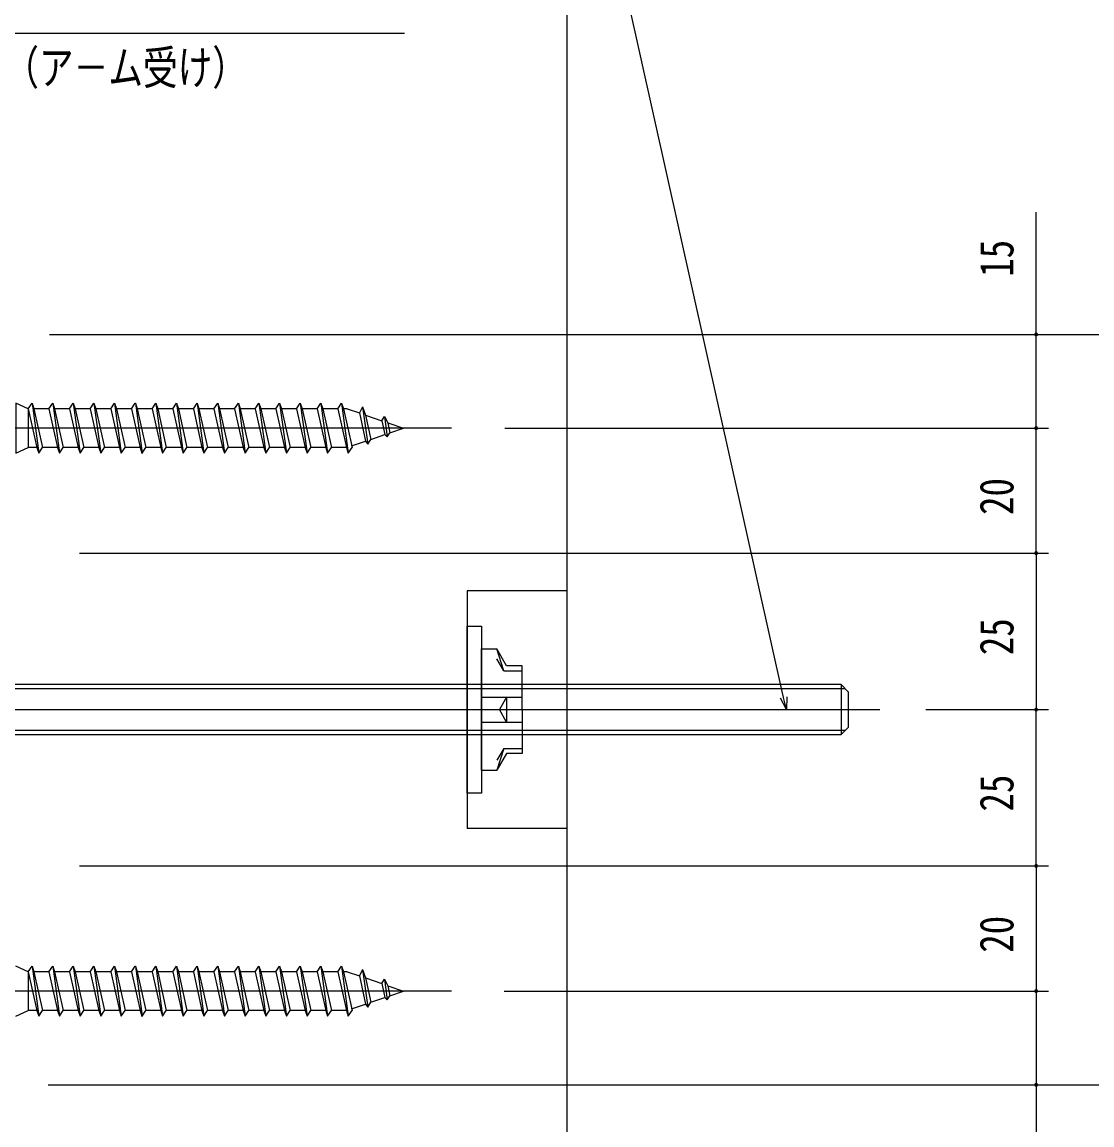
# Model space of a CAD drawing. Units: millimetres, scale not verified. Extents: x -693 to 693, y -1120 to 1122.
# Drawn here: x 280.9 to 452, y 690.9 to 867.2 of the extents above; entities that cross this region are included whole.
import ezdxf
from ezdxf.enums import TextEntityAlignment as Align

# ---------------------------------------------------------------- set-up
doc = ezdxf.new("R2010")
doc.units = ezdxf.units.MM
doc.header["$LTSCALE"] = 4
for name, color, linetype in [('0-2_YKK_13', 4, 'Continuous'), ('0-3_YKK_D', 6, 'Continuous'), ('0-5_YSS_K', 3, 'Continuous')]:
    doc.layers.add(name, color=color, linetype=linetype)
doc.styles.add('ＭＳ ゴシック', font='')
doc.styles.get('ＭＳ ゴシック').set_extended_font_data('MS Gothic')

msp = doc.modelspace()

# ---------------------------------------------------------------- linework, layer by layer
at = {"layer": '0-2_YKK_13'}
for p, q in [((282.5, 806.275), (283.578, 798.275)), ((285.8, 806.275), (286.878, 798.275)), ((289.1, 806.275), (290.178, 798.275)), ((291.8, 805.375), (292.4, 806.275)), ((292.4, 806.275), (293.478, 798.275)), ((292.4, 806.275), (292.7, 805.375)), ((295.7, 806.275), (296.778, 798.275)), ((298.4, 805.375), (299, 806.275)), ((299, 806.275), (299.02, 806.275)), ((299.02, 806.275), (300.098, 798.275)), ((299.02, 806.275), (299.32, 805.375)), ((302.3, 806.275), (303.378, 798.275)), ((305.6, 806.275), (306.678, 798.275)), ((308.9, 806.275), (309.978, 798.275)), ((312.2, 806.275), (312.5, 805.375)), ((315.5, 806.275), (316.578, 798.275)), ((318.8, 806.275), (319.878, 798.275)), ((322.1, 806.275), (323.178, 798.275)), ((325.4, 806.275), (326.478, 798.275)), ((328.7, 806.275), (329.778, 798.275)), ((332, 806.275), (333.078, 798.275)), ((281.9, 805.375), (281.9, 799.175)), ((285.2, 805.375), (282.8, 805.375)), ((282.8, 805.375), (284.178, 799.175)), ((288.5, 805.375), (286.1, 805.375)), ((286.1, 805.375), (287.478, 799.175)), ((288.5, 805.375), (289.878, 799.175)), ((291.8, 805.375), (293.178, 799.175)), ((295.1, 805.375), (292.7, 805.375)), ((292.7, 805.375), (294.078, 799.175)), ((298.4, 805.375), (296, 805.375)), ((296, 805.375), (297.378, 799.175)), ((301.7, 805.375), (299.32, 805.375)), ((299.32, 805.375), (300.698, 799.175)), ((305, 805.375), (302.6, 805.375)), ((302.6, 805.375), (303.978, 799.175)), ((308.3, 805.375), (305.9, 805.375)), ((305.9, 805.375), (307.278, 799.175)), ((311.6, 805.375), (309.2, 805.375)), ((309.2, 805.375), (310.578, 799.175)), ((311.6, 805.375), (312.978, 799.175)), ((312.5, 805.375), (313.878, 799.175)), ((314.9, 805.375), (312.5, 805.375)), ((318.2, 805.375), (315.8, 805.375)), ((315.8, 805.375), (317.178, 799.175)), ((321.5, 805.375), (319.1, 805.375)), ((319.1, 805.375), (320.478, 799.175)), ((324.8, 805.375), (322.4, 805.375)), ((322.4, 805.375), (323.778, 799.175)), ((328.1, 805.375), (325.7, 805.375)), ((325.7, 805.375), (327.078, 799.175)), ((328.1, 805.375), (329.478, 799.175)), ((331.4, 805.375), (329, 805.375)), ((329, 805.375), (330.378, 799.175)), ((332.897, 805.375), (332.3, 805.375)), ((332.3, 805.375), (333.678, 799.175)), ((332.897, 805.375), (334.849, 804.703)), ((335.376, 805.711), (334.849, 804.703)), ((334.849, 804.703), (335.852, 800.192)), ((335.376, 805.711), (336.183, 799.723)), ((335.824, 804.367), (336.688, 800.48)), ((338.423, 803.472), (338.884, 804.164)), ((338.884, 804.164), (339.397, 803.137)), ((338.884, 804.164), (339.325, 800.893)), ((338.423, 803.472), (338.917, 801.248)), ((339.397, 803.137), (341.9, 802.275)), ((339.397, 803.137), (339.753, 801.536)), ((349.601, 802.275), (235.07, 802.275)), ((336.688, 800.48), (338.917, 801.248)), ((338.917, 801.248), (339.325, 800.893)), ((339.325, 800.893), (339.753, 801.536)), ((339.753, 801.536), (341.9, 802.275)), ((279.9, 798.275), (281.9, 799.175)), ((283.278, 799.175), (281.9, 799.175)), ((286.578, 799.175), (284.178, 799.175)), ((289.878, 799.175), (287.478, 799.175)), ((289.878, 799.175), (290.178, 798.275)), ((290.178, 798.275), (290.778, 799.175)), ((293.178, 799.175), (290.778, 799.175)), ((296.478, 799.175), (294.078, 799.175)), ((299.778, 799.175), (297.378, 799.175)), ((300.098, 798.275), (300.698, 799.175)), ((303.078, 799.175), (300.698, 799.175)), ((306.378, 799.175), (303.978, 799.175)), ((306.678, 798.275), (307.278, 799.175)), ((309.678, 799.175), (307.278, 799.175)), ((312.978, 799.175), (310.578, 799.175)), ((312.978, 799.175), (313.278, 798.275)), ((313.278, 798.275), (313.878, 799.175)), ((316.278, 799.175), (313.878, 799.175)), ((319.578, 799.175), (317.178, 799.175)), ((322.878, 799.175), (320.478, 799.175)), ((326.178, 799.175), (323.778, 799.175)), ((326.478, 798.275), (327.078, 799.175)), ((329.478, 799.175), (327.078, 799.175)), ((332.778, 799.175), (330.378, 799.175)), ((333.078, 798.275), (333.678, 799.175)), ((333.622, 799.425), (335.852, 800.192)), ((300.078, 798.275), (300.098, 798.275)), ((352.1, 776.274), (352.1, 738.274)), ((368.1, 776.274), (352.1, 776.274)), ((352.1, 770.608), (354.4, 770.608)), ((352.1, 743.941), (352.1, 770.608)), ((354.4, 770.608), (354.4, 743.941)), ((354.4, 766.974), (356.841, 766.974)), ((354.4, 747.574), (354.4, 766.974)), ((358.4, 764.274), (356.841, 766.974)), ((357.938, 763.474), (356.841, 766.974)), ((357.938, 763.474), (356.841, 765.374)), ((352.1, 763.818), (352.1, 750.731)), ((360.9, 764.274), (358.4, 764.274)), ((360.9, 757.274), (360.9, 764.274)), ((357.938, 763.474), (360.9, 763.474)), ((352.1, 761.274), (255.1, 761.274)), ((352.1, 760.594), (255.1, 760.594)), ((364.6, 761.274), (352.1, 761.274)), ((364.6, 760.594), (352.1, 760.594)), ((411.9, 761.274), (364.6, 761.274)), ((412.58, 760.594), (364.6, 760.594)), ((411.9, 761.274), (413.1, 760.074)), ((411.9, 761.274), (411.9, 753.274)), ((354.4, 759.274), (360.9, 759.274)), ((358.4, 759.274), (357.245, 757.274)), ((358.4, 759.274), (358.4, 755.274)), ((242.6, 757.274), (418.1, 757.274)), ((358.4, 755.274), (357.245, 757.274)), ((360.9, 757.274), (360.9, 750.274)), ((354.4, 755.274), (360.9, 755.274)), ((352.1, 753.954), (255.1, 753.954)), ((255.1, 753.274), (352.1, 753.274)), ((364.6, 753.954), (352.1, 753.954)), ((352.1, 753.274), (364.6, 753.274)), ((412.58, 753.954), (364.6, 753.954)), ((364.6, 753.274), (411.9, 753.274)), ((357.938, 751.074), (356.841, 749.174)), ((357.938, 751.074), (356.841, 747.574)), ((358.4, 750.274), (356.841, 747.574)), ((357.938, 751.074), (360.9, 751.074)), ((360.9, 750.274), (358.4, 750.274)), ((354.4, 747.574), (356.841, 747.574)), ((354.4, 743.941), (352.1, 743.941)), ((368.1, 738.274), (352.1, 738.274)), ((281.9, 715.375), (279.9, 716.275)), ((282.5, 716.275), (283.578, 708.275)), ((285.8, 716.275), (286.878, 708.275)), ((289.1, 716.275), (290.178, 708.275)), ((291.8, 715.375), (292.4, 716.275)), ((292.4, 716.275), (292.7, 715.375)), ((292.4, 716.275), (293.478, 708.275)), ((295.7, 716.275), (296.778, 708.275)), ((298.4, 715.375), (299, 716.275)), ((299, 716.275), (299.02, 716.275)), ((299.02, 716.275), (299.32, 715.375)), ((299.02, 716.275), (300.098, 708.275)), ((302.3, 716.275), (303.378, 708.275)), ((305.6, 716.275), (306.678, 708.275)), ((308.9, 716.275), (309.978, 708.275)), ((311.6, 715.375), (312.2, 716.275)), ((312.2, 716.275), (312.5, 715.375)), ((312.2, 716.275), (313.278, 708.275)), ((315.5, 716.275), (316.578, 708.275)), ((318.8, 716.275), (319.878, 708.275)), ((322.1, 716.275), (323.178, 708.275)), ((325.4, 716.275), (326.478, 708.275)), ((328.7, 716.275), (329.778, 708.275)), ((332, 716.275), (333.078, 708.275)), ((281.9, 715.375), (281.9, 709.175)), ((281.9, 715.375), (283.278, 709.175)), ((285.2, 715.375), (282.8, 715.375)), ((282.8, 715.375), (284.178, 709.175)), ((285.2, 715.375), (286.578, 709.175)), ((288.5, 715.375), (286.1, 715.375)), ((286.1, 715.375), (287.478, 709.175)), ((288.5, 715.375), (289.878, 709.175)), ((291.8, 715.375), (293.178, 709.175)), ((295.1, 715.375), (292.7, 715.375)), ((292.7, 715.375), (294.078, 709.175)), ((295.1, 715.375), (296.478, 709.175)), ((298.4, 715.375), (296, 715.375)), ((296, 715.375), (297.378, 709.175)), ((298.4, 715.375), (299.778, 709.175)), ((301.7, 715.375), (299.32, 715.375)), ((299.32, 715.375), (300.698, 709.175)), ((301.7, 715.375), (303.078, 709.175)), ((305, 715.375), (302.6, 715.375)), ((302.6, 715.375), (303.978, 709.175)), ((305, 715.375), (306.378, 709.175)), ((308.3, 715.375), (305.9, 715.375)), ((305.9, 715.375), (307.278, 709.175)), ((308.3, 715.375), (309.678, 709.175)), ((311.6, 715.375), (309.2, 715.375)), ((309.2, 715.375), (310.578, 709.175)), ((311.6, 715.375), (312.978, 709.175)), ((312.5, 715.375), (313.878, 709.175)), ((314.9, 715.375), (312.5, 715.375)), ((314.9, 715.375), (316.278, 709.175)), ((318.2, 715.375), (315.8, 715.375)), ((315.8, 715.375), (317.178, 709.175)), ((318.2, 715.375), (319.578, 709.175)), ((321.5, 715.375), (319.1, 715.375)), ((319.1, 715.375), (320.478, 709.175)), ((321.5, 715.375), (322.878, 709.175)), ((324.8, 715.375), (322.4, 715.375)), ((322.4, 715.375), (323.778, 709.175)), ((324.8, 715.375), (326.178, 709.175)), ((328.1, 715.375), (325.7, 715.375)), ((325.7, 715.375), (327.078, 709.175)), ((328.1, 715.375), (329.478, 709.175)), ((331.4, 715.375), (329, 715.375)), ((329, 715.375), (330.378, 709.175)), ((331.4, 715.375), (332.778, 709.175)), ((332.897, 715.375), (332.3, 715.375)), ((332.3, 715.375), (333.678, 709.175)), ((332.897, 715.375), (334.849, 714.703)), ((335.376, 715.711), (334.849, 714.703)), ((334.849, 714.703), (335.852, 710.192)), ((335.376, 715.711), (335.824, 714.367)), ((335.376, 715.711), (336.183, 709.723)), ((335.824, 714.367), (336.688, 710.48)), ((335.824, 714.367), (338.423, 713.472)), ((338.423, 713.472), (338.884, 714.164)), ((338.884, 714.164), (339.397, 713.137)), ((338.884, 714.164), (339.325, 710.893)), ((338.423, 713.472), (338.917, 711.248)), ((339.397, 713.137), (341.9, 712.275)), ((339.397, 713.137), (339.753, 711.536)), ((349.601, 712.275), (235.07, 712.275)), ((336.688, 710.48), (338.917, 711.248)), ((338.917, 711.248), (339.325, 710.893)), ((339.325, 710.893), (339.753, 711.536)), ((339.753, 711.536), (341.9, 712.275)), ((279.9, 708.275), (281.9, 709.175)), ((283.278, 709.175), (281.9, 709.175)), ((286.578, 709.175), (284.178, 709.175)), ((289.878, 709.175), (287.478, 709.175)), ((289.878, 709.175), (290.178, 708.275)), ((290.178, 708.275), (290.778, 709.175)), ((293.178, 709.175), (290.778, 709.175)), ((296.478, 709.175), (294.078, 709.175)), ((299.778, 709.175), (297.378, 709.175)), ((303.078, 709.175), (300.698, 709.175)), ((306.378, 709.175), (303.978, 709.175)), ((306.378, 709.175), (306.678, 708.275)), ((306.678, 708.275), (307.278, 709.175)), ((309.678, 709.175), (307.278, 709.175)), ((312.978, 709.175), (310.578, 709.175)), ((312.978, 709.175), (313.278, 708.275)), ((313.278, 708.275), (313.878, 709.175)), ((316.278, 709.175), (313.878, 709.175)), ((319.578, 709.175), (317.178, 709.175)), ((322.878, 709.175), (320.478, 709.175)), ((326.178, 709.175), (323.778, 709.175)), ((326.178, 709.175), (326.478, 708.275)), ((326.478, 708.275), (327.078, 709.175)), ((329.478, 709.175), (327.078, 709.175)), ((332.778, 709.175), (330.378, 709.175)), ((332.778, 709.175), (333.078, 708.275)), ((333.078, 708.275), (333.678, 709.175)), ((333.622, 709.425), (335.852, 710.192))]:
    msp.add_line(p, q, dxfattribs=at)
for points in [[(281.9, 805.375), (279.9, 806.275), (279.9, 798.275)], [(281.9, 805.375), (282.5, 806.275), (282.8, 805.375)], [(285.2, 805.375), (285.8, 806.275), (286.1, 805.375)], [(288.5, 805.375), (289.1, 806.275), (289.4, 805.375)], [(295.1, 805.375), (295.7, 806.275), (296, 805.375)], [(301.7, 805.375), (302.3, 806.275), (302.6, 805.375)], [(305, 805.375), (305.6, 806.275), (305.9, 805.375)], [(308.3, 805.375), (308.9, 806.275), (309.2, 805.375)], [(311.6, 805.375), (312.2, 806.275), (313.278, 798.275)], [(314.9, 805.375), (315.5, 806.275), (315.8, 805.375)], [(318.2, 805.375), (318.8, 806.275), (319.1, 805.375)], [(321.5, 805.375), (322.1, 806.275), (322.4, 805.375)], [(324.8, 805.375), (325.4, 806.275), (325.7, 805.375)], [(328.1, 805.375), (328.7, 806.275), (329, 805.375)], [(331.4, 805.375), (332, 806.275), (332.3, 805.375)], [(281.9, 805.375), (283.278, 799.175), (283.578, 798.275), (284.178, 799.175)], [(285.2, 805.375), (286.578, 799.175), (286.878, 798.275), (287.478, 799.175)], [(291.8, 805.375), (289.4, 805.375), (290.778, 799.175)], [(295.1, 805.375), (296.478, 799.175), (296.778, 798.275), (297.378, 799.175)], [(298.4, 805.375), (299.778, 799.175), (300.078, 798.275)], [(301.7, 805.375), (303.078, 799.175), (303.378, 798.275), (303.978, 799.175)], [(305, 805.375), (306.378, 799.175), (306.678, 798.275)], [(308.3, 805.375), (309.678, 799.175), (309.978, 798.275), (310.578, 799.175)], [(314.9, 805.375), (316.278, 799.175), (316.578, 798.275), (317.178, 799.175)], [(318.2, 805.375), (319.578, 799.175), (319.878, 798.275), (320.478, 799.175)], [(321.5, 805.375), (322.878, 799.175), (323.178, 798.275), (323.778, 799.175)], [(324.8, 805.375), (326.178, 799.175), (326.478, 798.275)], [(331.4, 805.375), (332.778, 799.175), (333.078, 798.275)], [(335.376, 805.711), (335.824, 804.367), (338.423, 803.472)], [(293.178, 799.175), (293.478, 798.275), (294.078, 799.175)], [(329.478, 799.175), (329.778, 798.275), (330.378, 799.175)], [(335.852, 800.192), (336.183, 799.723), (336.688, 800.48)], [(411.9, 753.274), (413.1, 754.474), (413.1, 760.074)], [(281.9, 715.375), (282.5, 716.275), (282.8, 715.375)], [(285.2, 715.375), (285.8, 716.275), (286.1, 715.375)], [(288.5, 715.375), (289.1, 716.275), (289.4, 715.375)], [(295.1, 715.375), (295.7, 716.275), (296, 715.375)], [(301.7, 715.375), (302.3, 716.275), (302.6, 715.375)], [(305, 715.375), (305.6, 716.275), (305.9, 715.375)], [(308.3, 715.375), (308.9, 716.275), (309.2, 715.375)], [(314.9, 715.375), (315.5, 716.275), (315.8, 715.375)], [(318.2, 715.375), (318.8, 716.275), (319.1, 715.375)], [(321.5, 715.375), (322.1, 716.275), (322.4, 715.375)], [(324.8, 715.375), (325.4, 716.275), (325.7, 715.375)], [(328.1, 715.375), (328.7, 716.275), (329, 715.375)], [(331.4, 715.375), (332, 716.275), (332.3, 715.375)], [(291.8, 715.375), (289.4, 715.375), (290.778, 709.175)], [(283.278, 709.175), (283.578, 708.275), (284.178, 709.175)], [(286.578, 709.175), (286.878, 708.275), (287.478, 709.175)], [(293.178, 709.175), (293.478, 708.275), (294.078, 709.175)], [(296.478, 709.175), (296.778, 708.275), (297.378, 709.175)], [(299.778, 709.175), (300.078, 708.275), (300.098, 708.275), (300.698, 709.175)], [(303.078, 709.175), (303.378, 708.275), (303.978, 709.175)], [(309.678, 709.175), (309.978, 708.275), (310.578, 709.175)], [(316.278, 709.175), (316.578, 708.275), (317.178, 709.175)], [(319.578, 709.175), (319.878, 708.275), (320.478, 709.175)], [(322.878, 709.175), (323.178, 708.275), (323.778, 709.175)], [(329.478, 709.175), (329.778, 708.275), (330.378, 709.175)], [(335.852, 710.192), (336.183, 709.723), (336.688, 710.48)]]:
    msp.add_lwpolyline(points, dxfattribs=at)
at = {"layer": '0-3_YKK_D'}
for p, q in [((402.718, 759.226), (368.1, 914.235)), ((278.057, 865.442), (342.057, 865.442)), ((443.1, 817.275), (443.1, 836.813)), ((285.283, 817.275), (475.1, 817.275)), ((285.283, 817.275), (445.1, 817.275)), ((443.1, 802.275), (443.1, 817.275)), ((358.139, 802.275), (445.1, 802.275)), ((443.1, 782.275), (443.1, 802.275)), ((290.088, 782.275), (445.1, 782.275)), ((294.019, 782.275), (445.1, 782.275)), ((443.1, 782.275), (443.1, 757.274)), ((403.154, 757.274), (402.195, 759.109)), ((403.154, 757.274), (402.718, 759.226)), ((403.241, 759.343), (403.154, 757.274)), ((425.454, 757.274), (445.1, 757.274)), ((443.1, 732.275), (443.1, 757.274)), ((290.088, 732.275), (445.1, 732.275)), ((294.019, 732.275), (445.1, 732.275)), ((443.1, 732.275), (443.1, 712.275)), ((358.029, 712.275), (445.1, 712.275)), ((359.185, 712.275), (445.1, 712.275)), ((443.1, 712.275), (443.1, 697.275)), ((285.084, 697.275), (475.1, 697.275)), ((285.084, 697.275), (445.1, 697.275)), ((443.1, 697.275), (443.1, 677.736))]:
    msp.add_line(p, q, dxfattribs=at)
for centre, start, end in [((443.1, 817.275), 90, 270), ((443.1, 817.275), 270, 90), ((443.1, 802.275), 90, 270), ((443.1, 802.275), 90, 270), ((443.1, 802.275), 270, 90), ((443.1, 802.275), 270, 90), ((443.1, 782.275), 90, 270), ((443.1, 782.275), 90, 270), ((443.1, 782.275), 270, 90), ((443.1, 782.275), 270, 90), ((443.1, 757.274), 90, 270), ((443.1, 757.274), 90, 270), ((443.1, 757.274), 270, 90), ((443.1, 757.274), 270, 90), ((443.1, 732.275), 90, 270), ((443.1, 732.275), 90, 270), ((443.1, 732.275), 270, 90), ((443.1, 732.275), 270, 90), ((443.1, 712.275), 90, 270), ((443.1, 712.275), 90, 270), ((443.1, 712.275), 270, 90), ((443.1, 712.275), 270, 90), ((443.1, 697.275), 90, 270), ((443.1, 697.275), 270, 90)]:
    msp.add_arc(centre, 0.212, start, end, dxfattribs=at)
at = {"layer": '0-5_YSS_K'}
msp.add_line((368.1, 571.383), (368.1, 939.47), dxfattribs=at)

# ---------------------------------------------------------------- texts
at = {"layer": '0-3_YKK_D', "style": 'ＭＳ ゴシック', "width": 0.75}
msp.add_text('（ア－ム受け）', height=5.422, dxfattribs=at).set_placement((278.057, 855.589), align=Align.BOTTOM_LEFT)
at = {"layer": '0-3_YKK_D', "style": 'ＭＳ ゴシック', "width": 0.8}
for s, p in [('15', (441.1, 826.481)), ('20', (441.1, 788.401)), ('25', (441.1, 765.976)), ('25', (441.1, 740.976)), ('20', (441.1, 718.401))]:
    msp.add_text(s, height=5.422, rotation=90, dxfattribs=at).set_placement(p, align=Align.BOTTOM_LEFT)

doc.saveas('drawing.dxf')
